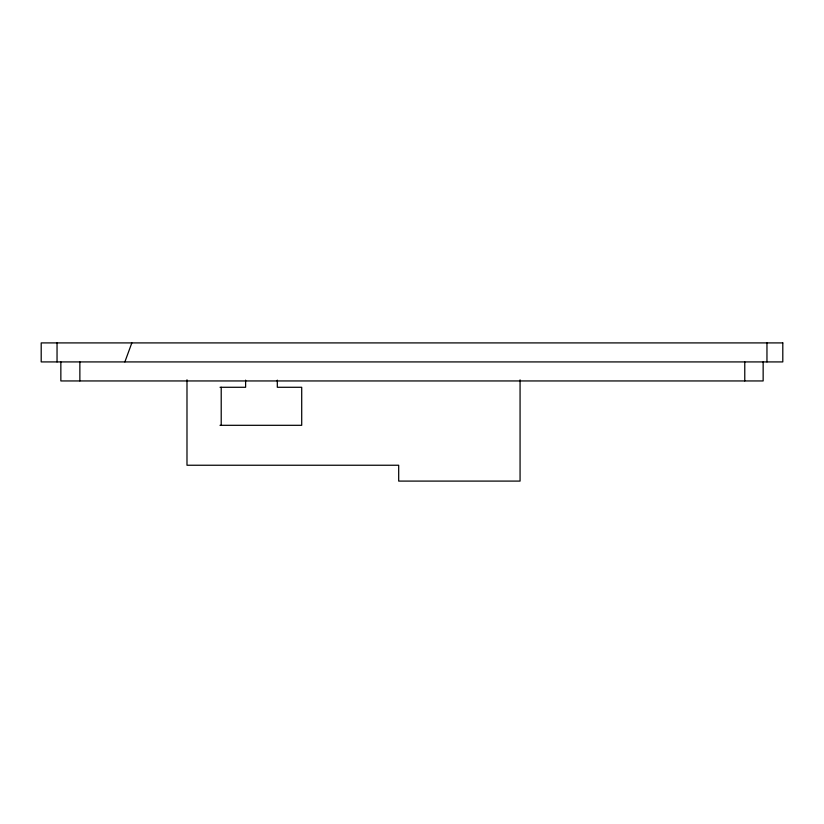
<?xml version="1.0" encoding="UTF-8"?>
<svg xmlns="http://www.w3.org/2000/svg" width="824" height="824" viewBox="0 0 824 824"><rect width="100%" height="100%" fill="white"/><g stroke="black" fill="none" stroke-linecap="round" stroke-linejoin="round"><path stroke-width="1.24" d="M124.867 361.921L131.84 342.908M220.018 387.28L245.614 387.28L245.614 380.152M219.998 425.308L301.708 425.308L301.708 387.28L277.307 387.28L277.307 380.152M766.959 342.908L766.959 361.921M763.148 361.921L763.148 380.946L60.852 380.946L60.852 361.921M744.772 361.921L744.772 380.946M520.068 379.864L520.068 481.092L398.692 481.092L398.692 465.241L186.986 465.241L186.986 379.782M221.213 387.28L221.213 425.308M79.866 361.921L79.866 380.946M57.041 342.908L57.041 361.921M782.8 342.908L41.2 342.908L41.2 361.921L782.8 361.921L782.8 342.908"/></g></svg>
